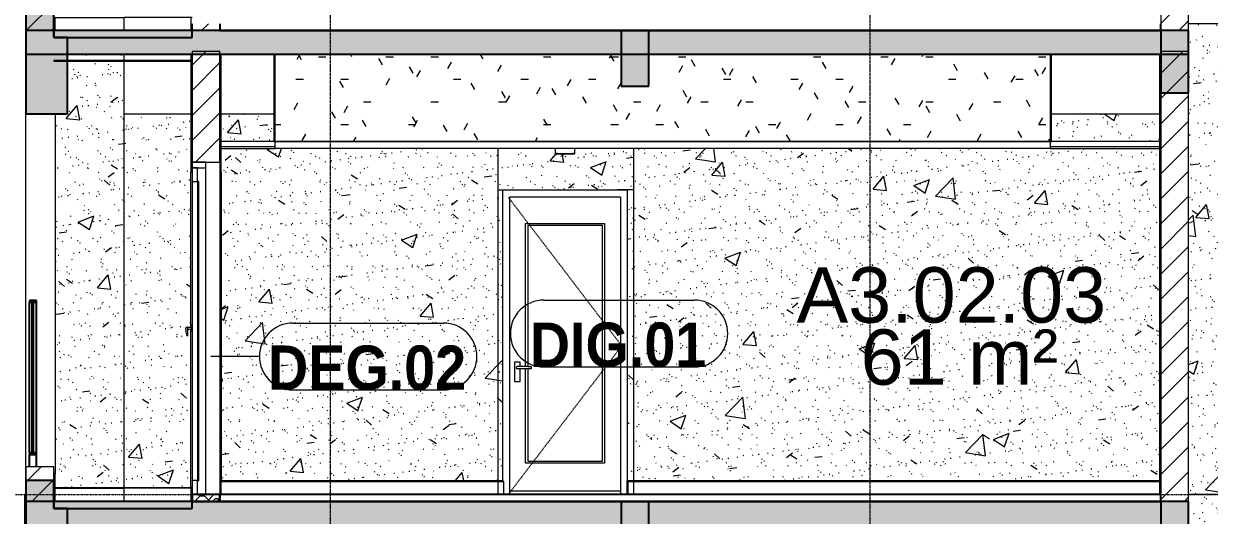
# Model space of a CAD drawing. Header units: millimetres. Extents: x 25061 to 259291, y -8723 to 35400.
# Drawn here: x 105936 to 114503, y 5450 to 9000 of the extents above; entities that cross this region are included whole.
import ezdxf

# ---------------------------------------------------------------- set-up
doc = ezdxf.new("R2010")
doc.units = ezdxf.units.MM
for name, pattern in [('Centre', [31.75, 6.35, -4.7625, 15.875, -4.7625]), ('Dash', [6.35, 3.175, -3.175]), ('Grid Line', [22.225, 12.7, -3.175, 3.175, -3.175])]:
    doc.linetypes.add(name, pattern=pattern)
for name, color, linetype, lineweight in [('0-1', 7, 'Continuous', 5), ('A-AREA-IDEN', 2, 'Continuous', 9), ('A-CLNG', 13, 'Continuous', 9), ('A-CLNG-1', 250, 'Continuous', 18), ('A-CLNG-2', 7, 'Continuous', 9), ('A-CLNG-PATT-1', 7, 'Continuous', 9), ('A-CLNG-PATT-2', 9, 'Continuous', 9), ('A-DETL-GENF-HDLN-1', 7, 'Dash', 9), ('A-DOOR', 31, 'Continuous', 9), ('A-DOOR-1', 7, 'Continuous', 9), ('A-DOOR-FRAM', 31, 'Continuous', 9), ('A-DOOR-GLAZ', 31, 'Continuous', 9), ('A-DOOR-IDEN', 31, 'Continuous', 9), ('A-FLOR-1', 10, 'Continuous', 25), ('A-FLOR-HRAL-1', 253, 'Continuous', 9), ('A-FLOR-LEVL-2', 51, 'Centre', 9), ('A-FLOR-PATT-1', 7, 'Continuous', 9), ('A-FLOR-PATT-2', 9, 'Continuous', 9), ('A-WALL', 113, 'Continuous', 9), ('A-WALL-1', 113, 'Continuous', 18), ('A-WALL-PATT-1', 7, 'Continuous', 9), ('A-WALL-PATT-2', 9, 'Continuous', 9), ('A-WALL-PATT-4', 111, 'Continuous', 9), ('E-LITE-EQPM', 33, 'Continuous', 9), ('E-LITE-EQPM-1', 7, 'Continuous', 9), ('I-WALL', 2, 'Continuous', 9), ('I-WALL-1', 250, 'Continuous', 18), ('I-WALL-2', 7, 'Continuous', 9), ('S-BEAM-1', 12, 'Continuous', 5), ('S-BEAM-2', 10, 'Continuous', 25), ('S-BEAM-3', 7, 'Continuous', 9), ('S-COLS-1', 7, 'Continuous', 9), ('S-GRID-1', 1, 'Grid Line', 9)]:
    doc.layers.add(name, color=color, linetype=linetype, lineweight=lineweight)
doc.styles.add('Arial', font='arial.ttf', dxfattribs={"height": 400})
doc.styles.add('Arial_B_1', font='arialbd.ttf', dxfattribs={"width": 0.9, "height": 320})
pattern_1 = [(45, (81080.3, 14125), (-84.8528, 84.8528), [])]
pattern_2 = [(50, (81080.3, 14125), (1165.978, -102.01), [121.92, -1341.12]), (355, (81080.3, 14125), (-225.554, 1222.763), [97.536, -1072.896]), (100.451, (81177.5, 14116.5), (940.433, 1120.746), [103.616, -1139.776]), (46.184, (81080.3, 14450.1), (1734.906, -269.074), [182.88, -2011.68]), (96.636, (81224.9, 14427.7), (1519.38, 1583.54), [155.42, -1709.665]), (351.184, (81080.3, 14450.1), (1519.39, 1583.52), [146.3, -1609.34]), (21, (81242.9, 14368.8), (970.332, -654.498), [121.92, -1341.12]), (326, (81242.9, 14368.8), (395.533, 1178.804), [97.536, -1072.896]), (71.451, (81323.7, 14314.3), (1365.87, 524.296), [103.616, -1139.776]), (37.5, (81080.3, 14125), (19.767, 541.1527), [53.645, -1006.246, 53.645, -1035.507, -1076.96]), (37.5, (81080.3, 14125), (19.767, 541.1527), [-2149.043, 53.645, -1023.315]), (7.5, (81080.3, 14125), (427.646, 641.156), [53.645, -567.334, 53.645, -981.862, -410.464]), (7.5, (81080.3, 14125), (427.646, 641.156), [-1656.486, 53.645, -356.82]), (327.5, (80717.8, 14125), (867.782, -36.665), [53.645, -352.755, 53.645, -1214.323, -1682.496]), (327.5, (80717.8, 14125), (867.782, -36.665), [-1674.368, 53.645, -1628.85]), (317.5, (80555.2, 14125), (948.028, 162.731), [53.645, -474.675, 53.645, -788.416, -1194.816]), (317.5, (80555.2, 14125), (948.028, 162.731), [-1370.38, 53.645, -1141.17])]
pattern_3 = [(37.5, (81080.3, 14125), (-5.1206, 156.61216), [5.364, -118.181, 5.364, -132.812, -132.08]), (37.5, (81080.3, 14125), (-5.1206, 156.61216), [-261.722, 5.364, -126.716]), (7.5, (81080.3, 14125), (143.847, 229.3842), [5.364, -61.285, 5.364, -105.989, -42.672]), (7.5, (81080.3, 14125), (143.847, 229.3842), [-178.003, 5.364, -37.308]), (327.5, (80980.33, 14125), (253.1176, 0.4601), [5.364, -35.276, 5.364, -140.94, -191.008]), (327.5, (80980.33, 14125), (253.1176, 0.4601), [-186.944, 5.364, -185.644]), (317.5, (80980.33, 14125), (244.3381, 71.3376), [5.364, -14.956, 5.364, -90.546, -109.728]), (317.5, (80980.33, 14125), (244.3381, 71.3376), [-116.23, 5.364, -104.364])]
pattern_4 = [(45, (81080.3, 14125), (-90.50967, 90.50967), [])]

# ---------------------------------------------------------------- blocks, each defined once
blk = doc.blocks.new('NCV_TKTC_KET CAU_rvt-1-TKCS_MẶT CẮT 1')
at = {"layer": 'A-FLOR-PATT-1'}
h = blk.add_hatch(color=256, dxfattribs=at)
h.paths.add_polyline_path([(127252.4, 8780), (127252.4, 8950), (118852.4, 8950), (118852.4, 8780), (126740, 8780)])
h.paths.add_polyline_path([(33955, 8780), (42052.6, 8780), (42052.6, 8950), (33652.6, 8950), (33652.6, 8780)])
h.paths.add_polyline_path([(46552.6, 8780), (54952.6, 8780), (54952.6, 8950), (46552.6, 8950)])
h.paths.add_polyline_path([(114352.4, 8780), (114352.4, 8950), (105952.4, 8950), (105952.4, 8780), (113942, 8780)])
h = blk.add_hatch(color=256, dxfattribs=at)
h.paths.add_polyline_path([(33652.6, 5380), (42052.6, 5380), (42052.6, 5550), (33652.6, 5550)])
h.paths.add_polyline_path([(127252.4, 5380), (127252.4, 5550), (118852.4, 5550), (118852.4, 5380), (126740, 5380)])
h.paths.add_polyline_path([(46552.6, 5380), (54952.6, 5380), (54952.6, 5550), (46552.6, 5550)])
h.paths.add_polyline_path([(114352.4, 5380), (114352.4, 5550), (105952.4, 5550), (105952.4, 5380), (113942, 5380)])
at = {"layer": 'S-BEAM-1'}
for points in [[(106152.6, 8900), (106152.6, 9100), (105952.6, 9100), (105952.6, 8900)], [(110452.5, 8550), (110452.5, 8950), (110252.5, 8950), (110252.5, 8550)], [(114352.6, 8500), (114352.6, 8950), (114152.6, 8950), (114152.6, 8500)], [(106252.6, 8350), (106252.6, 8900), (105952.6, 8900), (105952.6, 8350)], [(106152.6, 5500), (106152.6, 5700), (105952.6, 5700), (105952.6, 5500)], [(106252.6, 4950), (106252.6, 5500), (105952.6, 5500), (105952.6, 4950)], [(110452.5, 5150), (110452.5, 5550), (110252.5, 5550), (110252.5, 5150)], [(114352.6, 5100), (114352.6, 5550), (114152.6, 5550), (114152.6, 5100)]]:
    blk.add_hatch(color=256, dxfattribs=at).paths.add_polyline_path(points)
at = {"layer": 'A-FLOR-1'}
for p, q in [((114352.4, 8950), (105952.4, 8950)), ((105952.4, 8950), (105952.4, 8780)), ((114352.4, 8780), (114352.4, 8950)), ((105952.4, 8780), (114352.4, 8780)), ((114352.4, 5550), (105952.4, 5550)), ((105952.4, 5550), (105952.4, 5380)), ((114352.4, 5380), (114352.4, 5550))]:
    blk.add_line(p, q, dxfattribs=at)
at = {"layer": 'S-BEAM-2'}
for p, q in [((105952.6, 9100), (105952.6, 8900)), ((106152.6, 8900), (106152.6, 9100)), ((110452.5, 8950), (110252.5, 8950)), ((110252.5, 8950), (110252.5, 8550)), ((110452.5, 8550), (110452.5, 8950)), ((114352.6, 8950), (114152.6, 8950)), ((114152.6, 8950), (114152.6, 8500)), ((114352.6, 8500), (114352.6, 8950)), ((105952.6, 8900), (105952.6, 8350)), ((106252.6, 8900), (106152.6, 8900)), ((106252.6, 8350), (106252.6, 8900)), ((110252.5, 8550), (110452.5, 8550)), ((114152.6, 8500), (114352.6, 8500)), ((105952.6, 8350), (106252.6, 8350)), ((106152.6, 5700), (105952.6, 5700)), ((105952.6, 5700), (105952.6, 5500)), ((106152.6, 5500), (106152.6, 5700)), ((105952.6, 5500), (105952.6, 4950)), ((106252.6, 5500), (106152.6, 5500)), ((106252.6, 4950), (106252.6, 5500)), ((110452.5, 5550), (110252.5, 5550)), ((110252.5, 5550), (110252.5, 5150)), ((110452.5, 5150), (110452.5, 5550)), ((114352.6, 5550), (114152.6, 5550)), ((114152.6, 5550), (114152.6, 5100)), ((114352.6, 5100), (114352.6, 5550))]:
    blk.add_line(p, q, dxfattribs=at)
at = {"layer": 'S-BEAM-3'}
for p, q in [((106662.6, 8350), (107142.6, 8350)), ((107362.6, 8350), (107742.4, 8350)), ((113362.6, 8350), (114142.6, 8350))]:
    blk.add_line(p, q, dxfattribs=at)
at = {"layer": 'S-COLS-1'}
for p, q in [((105952.6, 5800), (105952.6, 8350)), ((110452.5, 5695), (110452.5, 5700)), ((106652.6, 5650), (106652.6, 5645))]:
    blk.add_line(p, q, dxfattribs=at)
blk = doc.blocks.new('DOOR_CW_01 CANH MO-PANEL KINH - DIG_02-800x2200-CỬA NHÔM KÍNH-V2-TKCS_MẶT CẮT 1')
at = {"layer": 'A-DOOR-1'}
for p, q in [((110342.6, 7800), (110227.5, 7800)), ((110347.5, 5695), (110347.5, 5700)), ((110347.5, 5695), (110347.5, 5700)), ((110347.5, 5695), (110347.5, 5700)), ((110407.5, 5695), (110407.5, 5700)), ((110447.5, 5700), (110447.5, 5695)), ((110447.5, 5700), (110447.5, 5695)), ((110447.5, 5695), (110447.5, 5700))]:
    blk.add_line(p, q, dxfattribs=at)
blk = doc.blocks.new('DOOR_CW_01 CANH MO-PANEL KINH - DIW_01-900x2200-CỬA GỖ VÂN LAMINATE-V3-TKCS_MẶT CẮT 1')
at = {"layer": 'A-DOOR-1'}
for p, q in [((109362.6, 7800), (109467.5, 7800)), ((109247.5, 5700), (109247.5, 5695)), ((109247.5, 5700), (109247.5, 5695)), ((109247.5, 5700), (109247.5, 5695)), ((109287.5, 5695), (109287.5, 5700)), ((109347.5, 5695), (109347.5, 5700)), ((109347.5, 5695), (109347.5, 5700)), ((109347.5, 5700), (109347.5, 5695))]:
    blk.add_line(p, q, dxfattribs=at)
blk = doc.blocks.new('LIC_09 - ĐÈN LED DOWNLIGHT ÂM TRẦN_ P_9W - 6000K - LIC_09 - ĐÈN LED DOWNLIGHT ÂM TRẦN_ P_9W_ ÁNH SÁNG TRẮNG 6000K-513702-TKCS_MẶT CẮT 1')
at = {"layer": 'E-LITE-EQPM-1'}
for p, q in [((37480.9, 8060), (37623.5, 8060)), ((37482.2, 8100), (37482.2, 8060)), ((37552.2, 8060), (37482.2, 8060)), ((37492.2, 8068), (37492.2, 8065)), ((37622.2, 8060), (37552.2, 8060)), ((37612.2, 8065), (37612.2, 8068)), ((37622.2, 8060), (37622.2, 8100))]:
    blk.add_line(p, q, dxfattribs=at)
blk = doc.blocks.new('DOOR_CW_01 CANH MO-PANEL KINH - DIG_01-900x2200-CỬA NHÔM KÍNH-V4-TKCS_MẶT CẮT 1')
at = {"layer": 'A-DETL-GENF-HDLN-1'}
for p, q in [((110257.5, 6673.5), (109437.5, 7747)), ((109437.5, 5600), (110257.5, 6673.5))]:
    blk.add_line(p, q, dxfattribs=at)
at = {"layer": 'A-DOOR-1'}
for p, q in [((109447.5, 5600), (109447.5, 7750)), ((109447.5, 7750), (110247.5, 7750)), ((110247.5, 7750), (110247.5, 5600)), ((109562.5, 6524.5), (109562.5, 7558)), ((109562.5, 7558), (110132.5, 7558)), ((110117.5, 7543), (109577.5, 7543)), ((109577.5, 7543), (109577.5, 6524.5)), ((110117.5, 5841), (110117.5, 7543)), ((110132.5, 7558), (110132.5, 5826)), ((109522.3, 6556), (109482.7, 6556)), ((109482.7, 6556), (109482.7, 6416)), ((109577.5, 6524.5), (109502.5, 6524.5)), ((109522.3, 6524.5), (109522.3, 6556)), ((109577.5, 6524.5), (109603.3, 6524.5)), ((109603.3, 6524.5), (109603.3, 6507.5)), ((109577.5, 6507.5), (109502.5, 6507.5)), ((109522.3, 6416), (109522.3, 6507.5)), ((109562.5, 5826), (109562.5, 6507.5)), ((109577.5, 6507.5), (109577.5, 5841)), ((109603.3, 6507.5), (109577.5, 6507.5)), ((109482.7, 6416), (109522.3, 6416)), ((110132.5, 5826), (109562.5, 5826)), ((109577.5, 5841), (110117.5, 5841)), ((109397.5, 5700), (109397.5, 5695)), ((110297.5, 5600), (110297.5, 5700)), ((109447.5, 5626), (110247.5, 5626))]:
    blk.add_line(p, q, dxfattribs=at)
for start, end in [(90, 180), (180, 270)]:
    blk.add_arc((109502.5, 6516), 8.5, start, end, dxfattribs=at)
blk = doc.blocks.new('Railing - Railing-916034-TKCS_MẶT CẮT 1')
at = {"layer": 'A-FLOR-HRAL-1'}
for p, q in [((106162.564287, 5645), (106152.564287, 5645)), ((106152.564287, 5645), (106152.564287, 5550)), ((106162.564287, 5550), (106162.564287, 5645)), ((106162.564287, 5645), (106662.564287, 5645)), ((107142.564287, 5645), (106662.564287, 5645)), ((106662.564287, 5550), (106662.564287, 5645)), ((107152.564287, 5645), (107142.564287, 5645)), ((107142.564287, 5645), (107142.564287, 5550)), ((106152.564287, 5550), (106162.564287, 5550))]:
    blk.add_line(p, q, dxfattribs=at)
blk = doc.blocks.new('Railing - Railing-954477-TKCS_MẶT CẮT 1')
at = {"layer": 'A-FLOR-HRAL-1'}
for p, q in [((110342.564287, 5695), (114142.564287, 5695)), ((110342.564287, 5695), (110342.564287, 5600)), ((114152.564287, 5695), (114142.564287, 5695)), ((114142.564287, 5695), (114142.564287, 5600)), ((114152.564287, 5600), (114152.564287, 5695)), ((114142.564287, 5600), (114152.564287, 5600))]:
    blk.add_line(p, q, dxfattribs=at)
blk = doc.blocks.new('Railing - Railing-916038-TKCS_MẶT CẮT 1')
at = {"layer": 'A-FLOR-HRAL-1'}
for p, q in [((110302.564287, 5600), (110302.564287, 5695)), ((110302.564287, 5695), (110342.564287, 5695))]:
    blk.add_line(p, q, dxfattribs=at)
blk = doc.blocks.new('Railing - Railing-954237-TKCS_MẶT CẮT 1')
at = {"layer": 'A-FLOR-HRAL-1'}
for p, q in [((109362.564287, 5695), (109402.564287, 5695)), ((109402.564287, 5695), (109402.564287, 5600))]:
    blk.add_line(p, q, dxfattribs=at)
blk = doc.blocks.new('Railing - Railing-954238-TKCS_MẶT CẮT 1')
at = {"layer": 'A-FLOR-HRAL-1'}
for p, q in [((107362.564287, 5695), (107352.564287, 5695)), ((107362.564287, 5695), (109362.564287, 5695)), ((107362.564287, 5600), (107362.564287, 5695)), ((109362.564287, 5695), (109362.564287, 5600))]:
    blk.add_line(p, q, dxfattribs=at)
blk = doc.blocks.new('CL_01-VÁCH DỰNG THẠCH CAO CĂN HỘ LOẠI 1-5A7 - CL_01-VÁCH DỰNG THẠCH CAO CĂN HỘ LOẠI 1A-5-914685-TKCS_MẶT CẮT 1')
at = {"layer": 'A-CLNG-PATT-1'}
h = blk.add_hatch(dxfattribs=at)
h.set_pattern_fill('FP_7', color=256, style=0, pattern_type=2)
h.set_pattern_definition([(0, (81080.3, 14125), (1300.48, 325.12), [53.645, -921.715, 53.645, -6123.635]), (0, (81080.3, 14125), (1300.48, 325.12), [-1029.005, -921.715, 53.645, -1897.075, -3251.2]), (0, (81080.3, 14125), (1300.48, 325.12), [-3901.44, 53.645, -921.715, 53.645, -2222.195]), (0, (81080.3, 14125), (1300.48, 325.12), [-4930.445, -596.595, 53.645, -1571.955]), (120, (81567.98, 14287.56), (-931.8022, 963.6887), [53.645, -921.715, -6177.28]), (120, (81567.98, 14287.56), (-931.8022, 963.6887), [-975.36, 53.645, -921.715, -5201.92]), (120, (81567.98, 14287.56), (-931.8022, 963.6887), [-1950.72, 53.645, -1897.075, -3251.2]), (120, (81567.98, 14287.56), (-931.8022, 963.6887), [-3901.44, 53.645, -921.715, -2275.84]), (120, (81567.98, 14287.56), (-931.8022, 963.6887), [-4876.8, 53.645, -596.595, -1625.6]), (120, (81567.98, 14287.56), (-931.8022, 963.6887), [-5527.04, 53.645, -1571.955]), (240, (81730.54, 14937.8), (-368.6778, -1288.8087), [53.645, -921.715, -6177.28]), (240, (81730.54, 14937.8), (-368.6778, -1288.8087), [-975.36, 53.645, -921.715, -5201.92]), (240, (81730.54, 14937.8), (-368.6778, -1288.8087), [-1950.72, 53.645, -1897.075, -3251.2]), (240, (81730.54, 14937.8), (-368.6778, -1288.8087), [-3901.44, 53.645, -921.715, -2275.84]), (240, (81730.54, 14937.8), (-368.6778, -1288.8087), [-4876.8, 53.645, -596.595, -1625.6]), (240, (81730.54, 14937.8), (-368.6778, -1288.8087), [-5527.04, 53.645, -1571.955])])
h.paths.add_polyline_path([(113352.6, 8150), (113362.6, 8150), (113362.6, 8780), (113352.6, 8780)])
h.paths.add_polyline_path([(107742.4, 8150), (107752.4, 8150), (107752.4, 8780), (107742.4, 8780)])
at = {"layer": 'A-CLNG-PATT-2'}
h = blk.add_hatch(dxfattribs=at)
h.set_pattern_fill('FP_1', color=256, style=0, pattern_type=2)
h.set_pattern_definition([(0, (81080.3, 14125), (650.24, 162.56), [53.645, -434.035, 53.645, -434.035, -2600.96]), (0, (81080.3, 14125), (650.24, 162.56), [-975.36, 53.645, -921.715, 53.645, -434.035, -1137.92]), (0, (81080.3, 14125), (650.24, 162.56), [-2438.4, 53.645, -271.475, 53.645, -759.155]), (120, (81324.14, 14206.28), (-465.9011, 481.84436), [53.645, -434.035, 53.645, -3034.995]), (120, (81324.14, 14206.28), (-465.9011, 481.84436), [-541.325, -434.035, 53.645, -921.715, -1625.6]), (120, (81324.14, 14206.28), (-465.9011, 481.84436), [-1950.72, 53.645, -434.035, 53.645, -1084.275]), (120, (81324.14, 14206.28), (-465.9011, 481.84436), [-2492.045, -271.475, 53.645, -759.155]), (240, (81405.42, 14531.4), (-184.3389, -644.40436), [53.645, -434.035, 53.645, -3034.995]), (240, (81405.42, 14531.4), (-184.3389, -644.40436), [-541.325, -434.035, 53.645, -921.715, -1625.6]), (240, (81405.42, 14531.4), (-184.3389, -644.40436), [-1950.72, 53.645, -434.035, 53.645, -1084.275]), (240, (81405.42, 14531.4), (-184.3389, -644.40436), [-2492.045, -271.475, 53.645, -759.155])])
h.paths.add_polyline_path([(107752.4, 8150), (113352.6, 8150), (113352.6, 8780), (110452.5, 8780), (110452.5, 8550), (110252.5, 8550), (110252.5, 8780), (107752.4, 8780)])
at = {"layer": 'A-CLNG-1'}
for p, q in [((107752.4, 8780), (107742.4, 8780)), ((107742.4, 8780), (107742.4, 8150)), ((107752.4, 8150), (107752.4, 8780)), ((113362.6, 8780), (113352.6, 8780)), ((113352.6, 8780), (113352.6, 8150)), ((113362.6, 8150), (113362.6, 8780)), ((107742.4, 8150), (107752.4, 8150)), ((113352.6, 8150), (113362.6, 8150))]:
    blk.add_line(p, q, dxfattribs=at)
at = {"layer": 'A-CLNG-2'}
blk.add_line((113352.6, 8150), (107752.6, 8150), dxfattribs=at)
blk = doc.blocks.new('NCV_TKTC_TANG 2_rvt-1-TKCS_MẶT CẮT 1')
at = {"layer": 'A-FLOR-PATT-2'}
h = blk.add_hatch(dxfattribs=at)
h.set_pattern_fill('FP_6', color=256, style=0, pattern_type=2)
h.set_pattern_definition([(180, (81252.7, 14216.3), (-2e-14, -203.2), [19.239, -183.961]), (135, (81266.3, 14202.7), (-203.19986, 1e-14), [19.239, -268.129]), (90, (81266.3, 14183.47), (-203.2, 1e-14), [19.239, -183.961]), (45, (81252.7, 14169.86), (0, 203.19986), [19.239, -268.129]), (0, (81233.46, 14169.86), (0, 203.2), [19.239, -183.961]), (315, (81219.86, 14183.47), (203.19986, 0), [19.239, -268.129]), (270, (81219.86, 14202.7), (203.2, 1e-14), [19.239, -183.961]), (225, (81233.46, 14216.31), (1e-14, -203.19986), [19.239, -268.129]), (180, (81207.18, 14184.3), (-2e-14, -203.2), [22.055, -181.145]), (135, (81222.78, 14168.71), (-203.19986, 1e-14), [22.055, -265.314]), (90, (81222.78, 14146.66), (-203.2, 1e-14), [22.055, -181.145]), (45, (81207.18, 14131.06), (0, 203.19986), [22.055, -265.314]), (0, (81185.13, 14131.06), (0, 203.2), [22.055, -181.145]), (315, (81169.54, 14146.66), (203.19986, 0), [22.055, -265.314]), (270, (81169.54, 14168.71), (203.2, 1e-14), [22.055, -181.145]), (225, (81185.13, 14184.3), (1e-14, -203.19986), [22.055, -265.314]), (180, (81114.68, 14169.67), (-2e-14, -203.2), [14.547, -188.653]), (135, (81124.96, 14159.39), (-203.19986, 1e-14), [14.547, -272.821]), (90, (81124.96, 14144.84), (-203.2, 1e-14), [14.547, -188.653]), (45, (81114.68, 14134.56), (0, 203.19986), [14.547, -272.821]), (0, (81100.13, 14134.56), (0, 203.2), [14.547, -188.653]), (315, (81089.85, 14144.84), (203.19986, 0), [14.547, -272.821]), (270, (81089.85, 14159.39), (203.2, 1e-14), [14.547, -188.653]), (225, (81100.13, 14169.67), (1e-14, -203.19986), [14.547, -272.821]), (90, (81183.32, 14194.78), (-203.2, 1e-14), [29.097, -174.103]), (45, (81162.74, 14174.2), (0, 203.19986), [29.097, -258.271]), (0, (81133.65, 14174.2), (0, 203.2), [29.097, -174.103]), (315, (81113.07, 14194.78), (203.19986, 0), [29.097, -258.271]), (270, (81113.07, 14223.87), (203.2, 1e-14), [29.097, -174.103]), (225, (81133.65, 14244.45), (1e-14, -203.19986), [29.097, -258.271]), (180, (81162.74, 14244.45), (-2e-14, -203.2), [29.097, -174.103]), (135, (81183.32, 14223.87), (-203.19986, 1e-14), [29.097, -258.271]), (90, (81262.35, 14261.4), (-203.2, 1e-14), [37.075, -166.125]), (45, (81236.13, 14235.19), (0, 203.19986), [37.075, -250.293]), (0, (81199.05, 14235.19), (0, 203.2), [37.075, -166.125]), (315, (81172.84, 14261.4), (203.19986, 0), [37.075, -250.293]), (270, (81172.84, 14298.48), (203.2, 1e-14), [37.075, -166.125]), (225, (81199.05, 14324.7), (1e-14, -203.19986), [37.075, -250.293]), (180, (81236.13, 14324.7), (-2e-14, -203.2), [37.075, -166.125]), (135, (81262.35, 14298.48), (-203.19986, 1e-14), [37.075, -250.293]), (90, (81138.85, 14272.68), (-203.2, 1e-14), [19.242, -183.958]), (45, (81125.24, 14259.07), (0, 203.19986), [19.242, -268.127]), (0, (81106, 14259.07), (0, 203.2), [19.242, -183.958]), (315, (81092.4, 14272.68), (203.19986, 0), [19.242, -268.127]), (270, (81092.4, 14291.92), (203.2, 1e-14), [19.242, -183.958]), (225, (81106, 14305.53), (1e-14, -203.19986), [19.242, -268.127]), (180, (81125.24, 14305.53), (-2e-14, -203.2), [19.242, -183.958]), (135, (81138.85, 14291.92), (-203.19986, 1e-14), [19.242, -268.127])])
h.paths.add_polyline_path([(107352.6, 5550), (107352.6, 5600), (107152.6, 5600), (107152.6, 5550)])
at = {"layer": 'A-WALL-PATT-1'}
h = blk.add_hatch(dxfattribs=at)
h.set_pattern_fill('FP_3', color=256, style=0, pattern_type=2)
h.set_pattern_definition(pattern_1)
h.paths.add_polyline_path([(107152.6, 7930), (107152.6, 8780), (107142.6, 8780), (107142.6, 7930)])
h = blk.add_hatch(dxfattribs=at)
h.set_pattern_fill('FP_3', color=256, style=0, pattern_type=2)
h.set_pattern_definition(pattern_1)
h.paths.add_polyline_path([(107362.6, 7930), (107362.6, 8780), (107352.6, 8780), (107352.6, 7930)])
h = blk.add_hatch(dxfattribs=at)
h.set_pattern_fill('FP_3', color=256, style=0, pattern_type=2)
h.set_pattern_definition(pattern_1)
h.paths.add_polyline_path([(114142.6, 5700), (114152.6, 5700), (114152.6, 8780), (114142.6, 8780), (114142.6, 6101.2)])
at = {"layer": 'A-WALL-PATT-2'}
h = blk.add_hatch(dxfattribs=at)
h.set_pattern_fill('FP_4', color=256, style=0, pattern_type=2)
h.set_pattern_definition(pattern_2)
h.paths.add_polyline_path([(106662.6, 5650), (106662.6, 8730), (106252.6, 8730), (106252.6, 8350), (106162.6, 8350), (106162.6, 5650)])
h.paths.add_polyline_path([(106252.6, 8735), (106662.6, 8735), (106662.6, 8780), (106252.6, 8780)])
h = blk.add_hatch(dxfattribs=at)
h.set_pattern_fill('FP_5', color=256, style=0, pattern_type=2)
h.set_pattern_definition(pattern_3)
h.paths.add_polyline_path([(106662.6, 5650), (106662.6, 8730), (106252.6, 8730), (106252.6, 8350), (106162.6, 8350), (106162.6, 5650)])
h.paths.add_polyline_path([(106252.6, 8735), (106662.6, 8735), (106662.6, 8780), (106252.6, 8780)])
h = blk.add_hatch(dxfattribs=at)
h.set_pattern_fill('FP_4', color=256, style=0, pattern_type=2)
h.set_pattern_definition(pattern_2)
h.paths.add_polyline_path([(107142.6, 5650), (107142.6, 6793.2), (107119.6, 6793.2), (107118.6, 6745.2), (107111.1, 6771.1), (107110.8, 6772.6), (107111.2, 6804.9), (107112.6, 6806.7), (107119.6, 6806.8), (107142.6, 6806.8), (107142.6, 8350), (106662.6, 8350), (106662.6, 5650), (106743.2, 5650)])
h = blk.add_hatch(dxfattribs=at)
h.set_pattern_fill('FP_5', color=256, style=0, pattern_type=2)
h.set_pattern_definition(pattern_3)
h.paths.add_polyline_path([(107142.6, 5650), (107142.6, 6793.2), (107119.6, 6793.2), (107118.6, 6745.2), (107111.1, 6771.1), (107110.8, 6772.6), (107111.2, 6804.9), (107112.6, 6806.7), (107119.6, 6806.8), (107142.6, 6806.8), (107142.6, 8350), (106662.6, 8350), (106662.6, 5650), (106743.2, 5650)])
h = blk.add_hatch(dxfattribs=at)
h.set_pattern_fill('FP_4', color=256, style=0, pattern_type=2)
h.set_pattern_definition(pattern_2)
h.paths.add_polyline_path([(107362.6, 5700), (109352.6, 5700), (109352.6, 8100), (107362.6, 8100), (107362.6, 6101.2)])
h.paths.add_polyline_path([(107362.6, 8150), (107742.4, 8150), (107742.4, 8350), (107362.6, 8350)])
h = blk.add_hatch(dxfattribs=at)
h.set_pattern_fill('FP_5', color=256, style=0, pattern_type=2)
h.set_pattern_definition(pattern_3)
h.paths.add_polyline_path([(107362.6, 5700), (109352.6, 5700), (109352.6, 8100), (107362.6, 8100), (107362.6, 6101.2)])
h.paths.add_polyline_path([(107362.6, 8150), (107742.4, 8150), (107742.4, 8350), (107362.6, 8350)])
h = blk.add_hatch(dxfattribs=at)
h.set_pattern_fill('FP_4', color=256, style=0, pattern_type=2)
h.set_pattern_definition(pattern_2)
h.paths.add_polyline_path([(112342.3, 5700), (114142.6, 5700), (114142.6, 8100), (110342.6, 8100), (110342.6, 5700), (110742.5, 5700)])
h.paths.add_polyline_path([(113942, 8150), (114142.6, 8150), (114142.6, 8350), (113362.6, 8350), (113362.6, 8150)])
h = blk.add_hatch(dxfattribs=at)
h.set_pattern_fill('FP_5', color=256, style=0, pattern_type=2)
h.set_pattern_definition(pattern_3)
h.paths.add_polyline_path([(112342.3, 5700), (114142.6, 5700), (114142.6, 8100), (110342.6, 8100), (110342.6, 5700), (110742.5, 5700)])
h.paths.add_polyline_path([(113942, 8150), (114142.6, 8150), (114142.6, 8350), (113362.6, 8350), (113362.6, 8150)])
h = blk.add_hatch(dxfattribs=at)
h.set_pattern_fill('FP_4', color=256, style=0, pattern_type=2)
h.set_pattern_definition(pattern_2)
h.paths.add_polyline_path([(109362.6, 5700), (109362.6, 8100), (109352.6, 8100), (109352.6, 5700)])
h = blk.add_hatch(dxfattribs=at)
h.set_pattern_fill('FP_5', color=256, style=0, pattern_type=2)
h.set_pattern_definition(pattern_3)
h.paths.add_polyline_path([(109362.6, 5700), (109362.6, 8100), (109352.6, 8100), (109352.6, 5700)])
h = blk.add_hatch(dxfattribs=at)
h.set_pattern_fill('FP_4', color=256, style=0, pattern_type=2)
h.set_pattern_definition(pattern_2)
h.paths.add_polyline_path([(109397.5, 5700), (109397.5, 7800), (110297.5, 7800), (110297.5, 5700), (110342.6, 5700), (110342.6, 8100), (109917.1, 8100), (109917.1, 8060), (109777.1, 8060), (109777.1, 8100), (109362.6, 8100), (109362.6, 5700)])
h = blk.add_hatch(dxfattribs=at)
h.set_pattern_fill('FP_5', color=256, style=0, pattern_type=2)
h.set_pattern_definition(pattern_3)
h.paths.add_polyline_path([(109397.5, 5700), (109397.5, 7800), (110297.5, 7800), (110297.5, 5700), (110342.6, 5700), (110342.6, 8100), (109917.1, 8100), (109917.1, 8060), (109777.1, 8060), (109777.1, 8100), (109362.6, 8100), (109362.6, 5700)])
at = {"layer": 'A-CLNG-1'}
for p, q in [((107152.6, 8735), (106152.6, 8735)), ((106152.6, 8735), (106152.6, 8730)), ((106152.6, 8730), (107152.6, 8730)), ((107152.6, 8730), (107152.6, 8735)), ((107752.6, 8150), (107352.6, 8150)), ((107352.6, 8150), (107352.6, 8100)), ((107752.6, 8100), (107752.6, 8150)), ((114152.6, 8150), (113352.6, 8150)), ((113352.6, 8150), (113352.6, 8100)), ((114152.6, 8100), (114152.6, 8150)), ((107352.6, 8100), (107752.6, 8100)), ((113352.6, 8100), (114152.6, 8100))]:
    blk.add_line(p, q, dxfattribs=at)
at = {"layer": 'A-CLNG-2'}
for p, q in [((107752.6, 8150), (113352.6, 8150)), ((107752.6, 8110), (107352.6, 8110)), ((113352.6, 8100), (107752.6, 8100)), ((114152.6, 8110), (113352.6, 8110))]:
    blk.add_line(p, q, dxfattribs=at)
at = {"layer": 'A-FLOR-1'}
for p, q in [((107352.6, 5600), (107152.6, 5600)), ((107152.6, 5600), (107152.6, 5550)), ((114152.6, 5600), (107352.6, 5600)), ((107352.6, 5600), (107352.6, 5550)), ((107352.6, 5550), (107352.6, 5600)), ((114152.6, 5550), (114152.6, 5600)), ((107152.6, 5550), (106152.6, 5550)), ((106152.6, 5550), (106152.6, 5500)), ((106152.6, 5500), (107152.6, 5500)), ((107152.6, 5500), (107152.6, 5550)), ((107152.6, 5550), (107352.6, 5550)), ((107352.6, 5550), (114152.6, 5550))]:
    blk.add_line(p, q, dxfattribs=at)
at = {"layer": 'I-WALL-1'}
for p, q in [((107142.6, 8780), (107142.6, 7930)), ((107152.6, 8780), (107142.6, 8780)), ((107152.6, 7930), (107152.6, 8780)), ((107352.6, 8780), (107352.6, 7930)), ((107362.6, 8780), (107352.6, 8780)), ((107362.6, 7930), (107362.6, 8780)), ((114152.6, 8780), (114142.6, 8780)), ((114142.6, 8780), (114142.6, 5700)), ((114152.6, 5700), (114152.6, 8780)), ((107142.6, 7930), (107152.6, 7930)), ((107352.6, 7930), (107362.6, 7930)), ((106152.6, 5750), (106152.6, 5650)), ((106162.6, 5750), (106152.6, 5750)), ((106162.6, 5650), (106162.6, 5750)), ((114142.6, 5700), (114152.6, 5700)), ((106152.6, 5650), (106162.6, 5650))]:
    blk.add_line(p, q, dxfattribs=at)
at = {"layer": 'I-WALL-2'}
for p, q in [((106662.6, 8735), (106662.6, 8780)), ((106662.6, 5650), (106662.6, 8730)), ((106162.6, 8350), (106162.6, 5750)), ((109362.6, 8100), (109362.6, 5700)), ((110342.6, 8100), (110342.6, 5700)), ((107142.6, 6806.6), (107142.6, 7930)), ((107362.6, 7930), (107362.6, 5700)), ((109397.5, 5700), (109397.5, 7800)), ((109397.5, 7800), (110297.5, 7800)), ((110297.5, 7800), (110297.5, 5700)), ((107142.6, 5650), (107142.6, 6793.2)), ((107362.6, 5700), (107352.6, 5700)), ((107362.6, 5700), (109352.6, 5700)), ((109362.6, 5700), (109352.6, 5700)), ((109362.6, 5700), (109397.5, 5700)), ((110297.5, 5700), (110342.6, 5700)), ((110342.6, 5700), (114142.6, 5700)), ((106162.6, 5650), (106662.6, 5650)), ((106662.6, 5650), (107142.6, 5650)), ((107152.6, 5650), (107142.6, 5650))]:
    blk.add_line(p, q, dxfattribs=at)
at = {"layer": ''}
for name in ['Railing - Railing-954238-TKCS_MẶT CẮT 1', 'Railing - Railing-954237-TKCS_MẶT CẮT 1', 'Railing - Railing-916038-TKCS_MẶT CẮT 1', 'Railing - Railing-954477-TKCS_MẶT CẮT 1', 'Railing - Railing-916034-TKCS_MẶT CẮT 1']:
    blk.add_blockref(name, (0, 0), dxfattribs=at)
at = {"layer": 'A-CLNG'}
blk.add_blockref('CL_01-VÁCH DỰNG THẠCH CAO CĂN HỘ LOẠI 1-5A7 - CL_01-VÁCH DỰNG THẠCH CAO CĂN HỘ LOẠI 1A-5-914685-TKCS_MẶT CẮT 1', (0, 0), dxfattribs=at)
at = {"layer": 'A-DOOR'}
for name in ['DOOR_CW_01 CANH MO-PANEL KINH - DIW_01-900x2200-CỬA GỖ VÂN LAMINATE-V3-TKCS_MẶT CẮT 1', 'DOOR_CW_01 CANH MO-PANEL KINH - DIG_02-800x2200-CỬA NHÔM KÍNH-V2-TKCS_MẶT CẮT 1', 'DOOR_CW_01 CANH MO-PANEL KINH - DIG_01-900x2200-CỬA NHÔM KÍNH-V4-TKCS_MẶT CẮT 1']:
    blk.add_blockref(name, (0, 0), dxfattribs=at)
at = {"layer": 'E-LITE-EQPM'}
blk.add_blockref('LIC_09 - ĐÈN LED DOWNLIGHT ÂM TRẦN_ P_9W - 6000K - LIC_09 - ĐÈN LED DOWNLIGHT ÂM TRẦN_ P_9W_ ÁNH SÁNG TRẮNG 6000K-513702-TKCS_MẶT CẮT 1', (72294.9, 0), dxfattribs=at)
blk = doc.blocks.new('NCV_TKTC_TANG 3 - 4_rvt-2-TKCS_MẶT CẮT 1')
at = {"layer": 'A-FLOR-1'}
for p, q in [((107352.6, 9000), (107352.6, 8950)), ((114152.6, 8950), (114152.6, 9000)), ((107152.6, 8950), (106152.6, 8950)), ((106152.6, 8950), (106152.6, 8900)), ((107152.6, 8900), (107152.6, 8950)), ((107352.6, 8950), (114152.6, 8950)), ((106152.6, 8900), (107152.6, 8900))]:
    blk.add_line(p, q, dxfattribs=at)
at = {"layer": ''}
blk.add_blockref('Railing - Railing-916034-TKCS_MẶT CẮT 1', (0, 3400), dxfattribs=at)
blk = doc.blocks.new('Railing - 50 x 10mm-1251311-TKCS_MẶT CẮT 1')
at = {"layer": ''}
for p, q in [((33677.564287, 2500), (33677.564287, 3590)), ((33727.564287, 2500), (33727.564287, 3590)), ((33677.564287, 2400), (33677.564287, 2490)), ((33727.564287, 2400), (33727.564287, 2490))]:
    blk.add_line(p, q, dxfattribs=at)
blk = doc.blocks.new('Railing - 10mm-1251313-TKCS_MẶT CẮT 1')
at = {"layer": ''}
for p, q in [((33697.564287, 2500), (33697.564287, 3590)), ((33707.564287, 2500), (33707.564287, 3590))]:
    blk.add_line(p, q, dxfattribs=at)
blk = doc.blocks.new('Railing - Railing-3361624-TKCS_MẶT CẮT 1')
at = {"layer": ''}
for p, q in [((106027.6, 7000), (105977.6, 7000)), ((105977.6, 7000), (105977.6, 6990)), ((105977.6, 6990), (106027.6, 6990)), ((106027.6, 6990), (106027.6, 7000)), ((106027.6, 5900), (105977.6, 5900)), ((105977.6, 5900), (105977.6, 5890)), ((105977.6, 5890), (106027.6, 5890)), ((106027.6, 5890), (106027.6, 5900))]:
    blk.add_line(p, q, dxfattribs=at)
at = {"extrusion": (0, 0, -1), "zscale": -1}
for name in ['Railing - 50 x 10mm-1251311-TKCS_MẶT CẮT 1', 'Railing - 10mm-1251313-TKCS_MẶT CẮT 1']:
    blk.add_blockref(name, (-139705.1, 3400), dxfattribs=at)
blk = doc.blocks.new('DEG_02-DEG_03 - DEG_02-2500x2400mm-CỬA ĐI 02 CÁNH TRƯỢT-V58-TKCS_MẶT CẮT 1')
at = {"layer": 'A-DOOR'}
for p, q in [((107192.6, 4560), (107152.6, 4560)), ((107152.6, 4560), (107152.6, 4460)), ((107192.6, 4460), (107192.6, 4560)), ((107152.6, 4460), (107192.6, 4460)), ((107152.6, 4460), (107152.6, 2300)), ((107119.6, 3408.7), (107119.6, 3399.2)), ((107119.6, 3407.4), (107119.6, 3408.7)), ((107149.6, 3407), (107119.6, 3407)), ((107119.6, 3406.1), (107119.6, 3406.8)), ((107119.6, 3399.2), (107119.6, 3345.2)), ((107119.6, 3393), (107149.6, 3393)), ((107119.6, 3345.2), (107119.6, 3343.7)), ((107119.6, 3343.7), (107119.6, 3345.2)), ((107152.6, 3420), (107149.6, 3420)), ((107149.6, 3400), (107149.6, 3410)), ((107149.6, 3390), (107149.6, 3400)), ((107149.6, 3380), (107152.6, 3380)), ((107192.6, 2300), (107152.6, 2300)), ((107152.6, 2300), (107152.6, 2200)), ((107192.6, 2200), (107192.6, 2300)), ((107152.6, 2200), (107192.6, 2200))]:
    blk.add_line(p, q, dxfattribs=at)
at = {"layer": 'A-DOOR', "flags": 128}
for points in [[(107108.6, 3399.2), (107108.6, 3399.6), (107108.6, 3400), (107108.7, 3400.3), (107108.7, 3400.7), (107108.8, 3401.1), (107108.9, 3401.5), (107109, 3401.8), (107109.1, 3402.2), (107109.2, 3402.5), (107109.4, 3402.9), (107109.5, 3403.2), (107109.7, 3403.6), (107109.9, 3403.9), (107110.1, 3404.2), (107110.3, 3404.5), (107110.5, 3404.9), (107110.7, 3405.2), (107111, 3405.4), (107111.2, 3405.7), (107111.5, 3406), (107111.8, 3406.3), (107112, 3406.5), (107112.3, 3406.7), (107112.6, 3407), (107113, 3407.2), (107113.3, 3407.4), (107113.6, 3407.5), (107113.9, 3407.7), (107114.3, 3407.9), (107114.6, 3408), (107115, 3408.2), (107115.4, 3408.3), (107115.7, 3408.4), (107116.1, 3408.5), (107116.5, 3408.5), (107116.8, 3408.6), (107117.2, 3408.6), (107117.6, 3408.7), (107118, 3408.7), (107118.1, 3408.7)], [(107117.7, 3345.2), (107115.7, 3351.5), (107113.9, 3357.8), (107112.4, 3364.2), (107111.1, 3370.7), (107110.1, 3377.2), (107109.3, 3383.8), (107108.9, 3390.3), (107108.6, 3396.9), (107108.6, 3399.2)], [(107119.6, 3408.7), (107119.5, 3408.7), (107119.4, 3408.7), (107119.4, 3408.7), (107119.3, 3408.7), (107119.3, 3408.7), (107119.2, 3408.7), (107119.1, 3408.7), (107119.1, 3408.7), (107119, 3408.7), (107119, 3408.7), (107118.9, 3408.7), (107118.9, 3408.7), (107118.8, 3408.7), (107118.8, 3408.7), (107118.7, 3408.7), (107118.7, 3408.7), (107118.6, 3408.7), (107118.6, 3408.7), (107118.5, 3408.7), (107118.5, 3408.7), (107118.4, 3408.7), (107118.4, 3408.7), (107118.4, 3408.7), (107118.3, 3408.7), (107118.3, 3408.7), (107118.3, 3408.7), (107118.2, 3408.7), (107118.2, 3408.7), (107118.2, 3408.7), (107118.2, 3408.7), (107118.1, 3408.7), (107118.1, 3408.7), (107118.1, 3408.7), (107118.1, 3408.7), (107118.1, 3408.7), (107118.1, 3408.7), (107118.1, 3408.7), (107118.1, 3408.7)], [(107118.1, 3408.7), (107118.1, 3408.7), (107118.1, 3408.7), (107118.1, 3408.7), (107118.1, 3408.7), (107118.1, 3408.7), (107118.1, 3408.7), (107118.2, 3408.7), (107118.2, 3408.7), (107118.2, 3408.7), (107118.2, 3408.7), (107118.3, 3408.7), (107118.3, 3408.7), (107118.3, 3408.7), (107118.4, 3408.7), (107118.4, 3408.7), (107118.4, 3408.7), (107118.5, 3408.7), (107118.5, 3408.7), (107118.6, 3408.7), (107118.6, 3408.7), (107118.7, 3408.7), (107118.7, 3408.7), (107118.8, 3408.7), (107118.8, 3408.7), (107118.9, 3408.7), (107118.9, 3408.7), (107119, 3408.7), (107119, 3408.7), (107119.1, 3408.7), (107119.1, 3408.7), (107119.2, 3408.7), (107119.3, 3408.7), (107119.3, 3408.7), (107119.4, 3408.7), (107119.4, 3408.7), (107119.5, 3408.7), (107119.5, 3408.7), (107119.6, 3408.7)]]:
    blk.add_lwpolyline(points, dxfattribs=at)
at = {"layer": 'A-DOOR-FRAM'}
for p, q in [((107252.6, 4600), (107152.6, 4600)), ((107152.6, 4600), (107152.6, 4560)), ((107152.6, 4560), (107252.6, 4560)), ((107252.6, 4560), (107252.6, 4600)), ((107252.6, 2200), (107252.6, 4560))]:
    blk.add_line(p, q, dxfattribs=at)
at = {"layer": 'A-DOOR-GLAZ'}
for p, q in [((107202.6, 4460), (107192.6, 4460)), ((107192.6, 4460), (107192.6, 2300)), ((107202.6, 2300), (107202.6, 4460)), ((107192.6, 2300), (107202.6, 2300))]:
    blk.add_line(p, q, dxfattribs=at)
blk = doc.blocks.new('STN_Door Tag - STN_Door Tag-1788670-TKCS_MẶT CẮT 1')
at = {"layer": 'A-DOOR-IDEN'}
for p, q in [((37398.9, 27404.1), (38487, 27404.1)), ((37398.9, 26921.1), (38487, 26921.1))]:
    blk.add_line(p, q, dxfattribs=at)
for centre, start, end in [((37398.9, 27162.6), 90, 270), ((38487, 27162.6), 270, 90)]:
    blk.add_arc(centre, 241.5, start, end, dxfattribs=at)

msp = doc.modelspace()

# ---------------------------------------------------------------- hatches: boundary and pattern name
at = {"layer": 'A-WALL-PATT-4'}
h = msp.add_hatch(dxfattribs=at)
h.set_pattern_fill('FP_8', color=256, style=0, pattern_type=2)
h.set_pattern_definition(pattern_4)
h.paths.add_polyline_path([(107152.6, 8950), (107352.6, 8950), (107352.6, 9000), (107152.6, 9000)])
h.paths.add_polyline_path([(107352.6, 11400), (107352.6, 12200), (107152.6, 12200), (107152.6, 11400)])
h = msp.add_hatch(dxfattribs=at)
h.set_pattern_fill('FP_8', color=256, style=0, pattern_type=2)
h.set_pattern_definition(pattern_4)
h.paths.add_polyline_path([(114152.6, 8950), (114352.6, 8950), (114352.6, 12200), (114152.6, 12200), (114152.6, 9750.5)])
h = msp.add_hatch(dxfattribs=at)
h.set_pattern_fill('FP_8', color=256, style=0, pattern_type=2)
h.set_pattern_definition(pattern_4)
h.paths.add_polyline_path([(106152.6, 8950), (106152.6, 9200), (105952.6, 9200), (105952.6, 8950)])
h = msp.add_hatch(dxfattribs=at)
h.set_pattern_fill('FP_4', color=256, style=0, pattern_type=2)
h.set_pattern_definition(pattern_2)
h.paths.add_polyline_path([(114352.6, 5600), (116252.6, 5600), (116252.6, 8530), (116152.6, 8530), (116152.6, 8780), (114952.6, 8780), (114952.6, 8950), (116252.6, 8950), (116252.6, 9000), (114352.6, 9000), (114352.6, 6101.2)])
h = msp.add_hatch(dxfattribs=at)
h.set_pattern_fill('FP_5', color=256, style=0, pattern_type=2)
h.set_pattern_definition(pattern_3)
h.paths.add_polyline_path([(114352.6, 5600), (116252.6, 5600), (116252.6, 8530), (116152.6, 8530), (116152.6, 8780), (114952.6, 8780), (114952.6, 8950), (116252.6, 8950), (116252.6, 9000), (114352.6, 9000), (114352.6, 6101.2)])
h = msp.add_hatch(dxfattribs=at)
h.set_pattern_fill('FP_8', color=256, style=0, pattern_type=2)
h.set_pattern_definition(pattern_4)
h.paths.add_polyline_path([(107152.6, 5550), (107352.6, 5550), (107352.6, 5600), (107152.6, 5600)])
h.paths.add_polyline_path([(107152.6, 8000), (107352.6, 8000), (107352.6, 8800), (107152.6, 8800), (107152.6, 8534.1)])
h = msp.add_hatch(dxfattribs=at)
h.set_pattern_fill('FP_8', color=256, style=0, pattern_type=2)
h.set_pattern_definition(pattern_4)
h.paths.add_polyline_path([(114152.6, 5550), (114352.6, 5550), (114352.6, 8800), (114152.6, 8800), (114152.6, 6101.2)])
h = msp.add_hatch(dxfattribs=at)
h.set_pattern_fill('FP_8', color=256, style=0, pattern_type=2)
h.set_pattern_definition(pattern_4)
h.paths.add_polyline_path([(106152.6, 5550), (106152.6, 5800), (105952.6, 5800), (105952.6, 5550)])
h = msp.add_hatch(dxfattribs=at)
h.set_pattern_fill('FP_4', color=256, style=0, pattern_type=2)
h.set_pattern_definition(pattern_2)
h.paths.add_polyline_path([(114352.6, 2200), (116252.6, 2200), (116252.6, 5130), (116152.6, 5130), (116152.6, 5380), (114952.6, 5380), (114952.6, 5550), (116252.6, 5550), (116252.6, 5600), (114352.6, 5600), (114352.6, 2451.9)])
h = msp.add_hatch(dxfattribs=at)
h.set_pattern_fill('FP_5', color=256, style=0, pattern_type=2)
h.set_pattern_definition(pattern_3)
h.paths.add_polyline_path([(114352.6, 2200), (116252.6, 2200), (116252.6, 5130), (116152.6, 5130), (116152.6, 5380), (114952.6, 5380), (114952.6, 5550), (116252.6, 5550), (116252.6, 5600), (114352.6, 5600), (114352.6, 2451.9)])

# ---------------------------------------------------------------- linework, layer by layer
at = {"layer": 'A-DOOR-IDEN'}
msp.add_line((107287.5, 6598.6), (107639.5, 6598.6), dxfattribs=at)
at = {"layer": 'A-FLOR-LEVL-2'}
msp.add_line((25061.1, 5600), (134152.6, 5600), dxfattribs=at)
at = {"layer": 'A-WALL'}
msp.add_line((107352.6, 7930), (107352.6, 5600), dxfattribs=at)
at = {"layer": 'A-WALL-1'}
for p, q in [((114152.6, 12200), (114152.6, 8950)), ((114352.6, 8950), (114352.6, 12200)), ((105952.6, 9200), (105952.6, 8950)), ((106152.6, 8950), (106152.6, 9200)), ((107152.6, 9000), (107152.6, 8950)), ((107352.6, 8950), (107352.6, 9000)), ((105952.6, 8950), (106152.6, 8950)), ((107152.6, 8950), (107352.6, 8950)), ((114152.6, 8950), (114352.6, 8950)), ((107152.6, 8800), (107152.6, 8000)), ((107352.6, 8800), (107152.6, 8800)), ((107352.6, 8000), (107352.6, 8800)), ((114152.6, 8800), (114152.6, 5550)), ((114352.6, 8800), (114152.6, 8800)), ((114352.6, 5550), (114352.6, 8800)), ((107152.6, 8000), (107352.6, 8000)), ((105952.6, 5800), (105952.6, 5550)), ((106152.6, 5800), (105952.6, 5800)), ((106152.6, 5550), (106152.6, 5800)), ((105952.6, 5600), (105942.6, 5600)), ((105942.6, 5600), (105942.6, 4950)), ((105952.6, 4950), (105952.6, 5600)), ((107152.6, 5600), (107152.6, 5550)), ((107352.6, 5600), (107152.6, 5600)), ((107352.6, 5550), (107352.6, 5600)), ((105952.6, 5550), (106152.6, 5550)), ((107152.6, 5550), (107352.6, 5550)), ((114152.6, 5550), (114352.6, 5550))]:
    msp.add_line(p, q, dxfattribs=at)
at = {"layer": 'I-WALL'}
for p, q in [((116252.6, 9000), (114352.6, 9000)), ((116252.6, 5600), (114352.6, 5600))]:
    msp.add_line(p, q, dxfattribs=at)
at = {"layer": 'S-GRID-1'}
for p, q in [((105952.6, -3283.1), (105952.6, 30285.9)), ((108152.6, -3283.1), (108152.6, 30285.9)), ((112052.6, -3283.1), (112052.6, 30285.9))]:
    msp.add_line(p, q, dxfattribs=at)

# ---------------------------------------------------------------- block references
at = {"layer": ''}
msp.add_blockref('Railing - Railing-3361624-TKCS_MẶT CẮT 1', (0, 0), dxfattribs=at)
at = {"layer": '0-1'}
for name in ['NCV_TKTC_KET CAU_rvt-1-TKCS_MẶT CẮT 1', 'NCV_TKTC_TANG 3 - 4_rvt-2-TKCS_MẶT CẮT 1', 'NCV_TKTC_TANG 2_rvt-1-TKCS_MẶT CẮT 1']:
    msp.add_blockref(name, (0, 0), dxfattribs=at)
at = {"layer": 'A-DOOR'}
msp.add_blockref('DEG_02-DEG_03 - DEG_02-2500x2400mm-CỬA ĐI 02 CÁNH TRƯỢT-V58-TKCS_MẶT CẮT 1', (0, 3400), dxfattribs=at)
at = {"layer": 'A-DOOR-IDEN'}
for p in [(72294.9, -20400), (70482.1, -20565.7)]:
    msp.add_blockref('STN_Door Tag - STN_Door Tag-1788670-TKCS_MẶT CẮT 1', p, dxfattribs=at)

# ---------------------------------------------------------------- texts
at = {"layer": 'A-AREA-IDEN', "char_height": 400, "line_spacing_factor": 0.936439, "style": 'Arial'}
for s, insert, width, attachment_point in [('\\pt8,16,24,32,40,48,56,64,72,80,88,96,104,112,120,128,136,144,152,160,168,176,184,192,200,208,216,224,232,240,248,256;A3.02.03', (112639.2, 6835.7), 2233.6, 8), ('\\pt8,16,24,32,40,48,56,64,72,80,88,96,104,112,120,128,136,144,152,160,168,176,184,192,200,208,216,224,232,240,248,256;61 m²', (112697.3, 6589.8), 1449.6, 5)]:
    msp.add_mtext(s, dxfattribs=dict(at, insert=insert, width=width, attachment_point=attachment_point))
at = {"layer": 'A-DOOR-IDEN', "char_height": 320, "attachment_point": 5, "line_spacing_factor": 0.936439, "style": 'Arial_B_1'}
for s, insert, width in [('\\pt7.2,14.4,21.6,28.8,36,43.2,50.4,57.6,64.8,72,79.2,86.4,93.6,100.8,108,115.2,122.4,129.6,136.8,144,151.2,158.4,165.6,172.8,180,187.2,194.4,201.6,208.8,216,223.2,230.4;DIG.01', (110230.5, 6679.6), 1304.64), ('\\pt7.2,14.4,21.6,28.8,36,43.2,50.4,57.6,64.8,72,79.2,86.4,93.6,100.8,108,115.2,122.4,129.6,136.8,144,151.2,158.4,165.6,172.8,180,187.2,194.4,201.6,208.8,216,223.2,230.4;DEG.02', (108417, 6513.9), 1467.36)]:
    msp.add_mtext(s, dxfattribs=dict(at, insert=insert, width=width))

doc.saveas('drawing.dxf')
